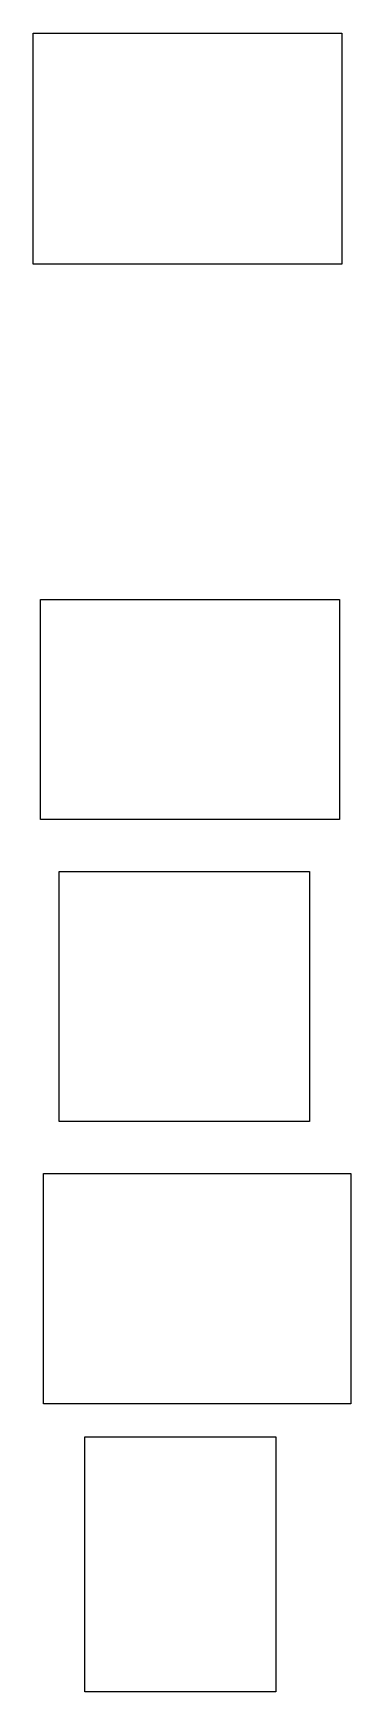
# Model space of a CAD drawing. Header units: millimetres. Extents: x -11 to 1593, y -101 to 195.
# Drawn here: x 880.69 to 884.07, y 122.13 to 139.81 of the extents above; entities that cross this region are included whole.
import ezdxf

# ---------------------------------------------------------------- set-up
doc = ezdxf.new("R2010")
doc.units = ezdxf.units.MM
picture_1 = doc.add_image_def('image1.jpg', size_in_pixel=(259, 194))
picture_2 = doc.add_image_def('image2.jpg', size_in_pixel=(300, 300))
picture_3 = doc.add_image_def('image3.jpg', size_in_pixel=(194, 259))
picture_4 = doc.add_image_def('image4.jpg', size_in_pixel=(796, 586))
picture_5 = doc.add_image_def('image6.jpg', size_in_pixel=(640, 480))

msp = doc.modelspace()

# ---------------------------------------------------------------- pictures from other files: only their frames are drawn
image = msp.add_image(picture_1, insert=(880.6881, 137.349), size_in_units=(3.2869, 2.462))
image.dxf.flags = 7
image = msp.add_image(picture_4, insert=(880.7651, 131.4287), size_in_units=(3.185, 2.3447))
image.dxf.flags = 7
image = msp.add_image(picture_2, insert=(880.9662, 128.2116), size_in_units=(2.6635, 2.6635))
image.dxf.flags = 7
image = msp.add_image(picture_5, insert=(880.7967, 125.2014), size_in_units=(3.2733, 2.455))
image.dxf.flags = 7
image = msp.add_image(picture_3, insert=(881.2362, 122.1327), size_in_units=(2.0357, 2.7177))
image.dxf.flags = 7

doc.saveas('drawing.dxf')
